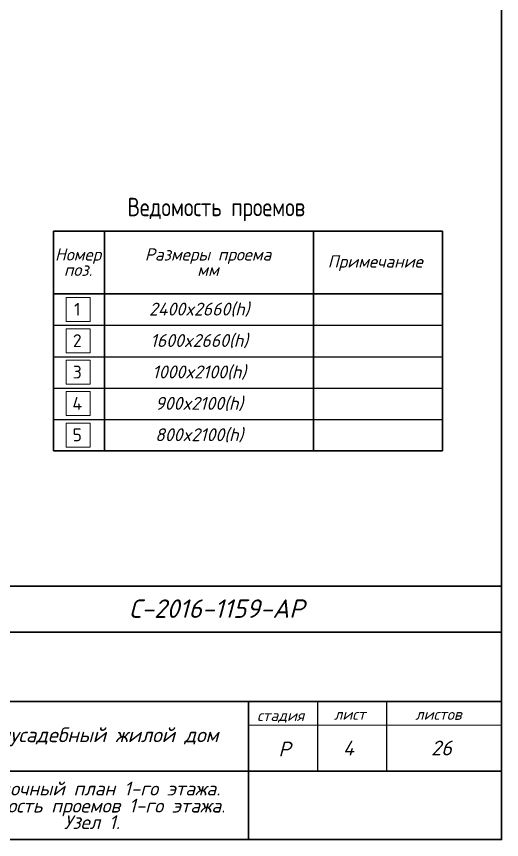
# Model space of a CAD drawing. Extents: x -12289450 to -10763036, y -7834513 to -6150123.
# Drawn here: x -11212297 to -11204394, y -7694161 to -7680755 of the extents above; entities that cross this region are included whole.
import ezdxf

# ---------------------------------------------------------------- set-up
doc = ezdxf.new("R2010")
doc.units = 0
doc.header["$LTSCALE"] = 25
for name, color, linetype in [('Annotation - Text', 7, 'Continuous'), ('ArchiCAD', 7, 'Continuous'), ('kassa', 7, 'Continuous'), ('Новое', 51, 'Continuous')]:
    doc.layers.add(name, color=color, linetype=linetype)
doc.styles.add('gismo', font='isocpeui.ttf')
doc.styles.add('GOST 2.304', font='cs_gost2304.shx')
doc.styles.get("Standard").update_dxf_attribs({"font": 'arial.ttf'})

msp = doc.modelspace()

# ---------------------------------------------------------------- linework, layer by layer
at = {"layer": 'Annotation - Text', "color": 0, "lineweight": 20}
for points in [[(-11211489.6, -7685330.5), (-11211098, -7685330.5), (-11211098, -7685722.1), (-11211489.6, -7685722.1), (-11211489.6, -7685330.5)], [(-11211489.6, -7685842.1), (-11211098, -7685842.1), (-11211098, -7686233.7), (-11211489.6, -7686233.7), (-11211489.6, -7685842.1)], [(-11211489.6, -7686353.7), (-11211098, -7686353.7), (-11211098, -7686745.3), (-11211489.6, -7686745.3), (-11211489.6, -7686353.7)], [(-11211489.6, -7686865.3), (-11211098, -7686865.3), (-11211098, -7687256.8), (-11211489.6, -7687256.8), (-11211489.6, -7686865.3)], [(-11211489.6, -7687376.8), (-11211098, -7687376.8), (-11211098, -7687768.4), (-11211489.6, -7687768.4), (-11211489.6, -7687376.8)]]:
    msp.add_lwpolyline(points, close=True, dxfattribs=at)
at = {"layer": 'ArchiCAD', "color": 7, "linetype": 'Continuous', "lineweight": 35}
for p, q in [((-11211690.7, -7684249.7), (-11205358.2, -7684249.7)), ((-11211690.7, -7684249.7), (-11211690.7, -7687830.8)), ((-11210863.7, -7684249.7), (-11210863.7, -7687830.8)), ((-11207455.9, -7684249.7), (-11207455.9, -7687830.8)), ((-11205358.2, -7684249.7), (-11205358.2, -7687830.8)), ((-11211690.7, -7685272.9), (-11205358.2, -7685272.9)), ((-11211690.7, -7687830.8), (-11205358.2, -7687830.8)), ((-11218268.5, -7690036), (-11204393.7, -7690036)), ((-11218268.5, -7690036), (-11204393.7, -7690036)), ((-11213393.6, -7690786), (-11204393.7, -7690786)), ((-11218268.5, -7691911), (-11204393.7, -7691911)), ((-11208518.7, -7691911), (-11208518.7, -7694160.9)), ((-11213393.6, -7693047.8), (-11204393.7, -7693047.8))]:
    msp.add_line(p, q, dxfattribs=at)
at = {"layer": 'ArchiCAD', "color": 7, "linetype": 'Continuous', "lineweight": 25}
for p, q in [((-11211690.7, -7685784.5), (-11205358.2, -7685784.5)), ((-11211690.7, -7686296.1), (-11205358.2, -7686296.1)), ((-11211690.7, -7686807.6), (-11205358.2, -7686807.6)), ((-11211690.7, -7686807.6), (-11205358.2, -7686807.6)), ((-11211690.7, -7686807.6), (-11205358.2, -7686807.6)), ((-11211690.7, -7687319.2), (-11205358.2, -7687319.2)), ((-11211690.7, -7687830.8), (-11205358.2, -7687830.8)), ((-11211690.7, -7687830.8), (-11205358.2, -7687830.8)), ((-11211690.7, -7687830.8), (-11205358.2, -7687830.8))]:
    msp.add_line(p, q, dxfattribs=at)
at = {"layer": 'ArchiCAD', "color": 7, "linetype": 'Continuous', "lineweight": 35}
for points in [[(-11234018.6, -7672636.3), (-11204393.7, -7672636.3), (-11204393.7, -7694161.2), (-11234018.6, -7694161.2)], [(-11234018.6, -7672636.3), (-11204393.7, -7672636.3), (-11204393.7, -7694161.2), (-11234018.6, -7694161.2)], [(-11204393.7, -7694160.9), (-11218268.5, -7694160.9), (-11218268.5, -7690036), (-11204393.7, -7690036), (-11204393.7, -7694160.9)]]:
    msp.add_lwpolyline(points, close=True, dxfattribs=at)
at = {"layer": 'kassa', "lineweight": 15}
msp.add_line((-11208518.7, -7692297.9), (-11204393.7, -7692297.9), dxfattribs=at)
at = {"layer": 'Новое', "color": 7, "linetype": 'Continuous'}
for p, q in [((-11207393.7, -7691911), (-11207393.7, -7693047.8)), ((-11206268.7, -7691911), (-11206268.7, -7693047.8))]:
    msp.add_line(p, q, dxfattribs=at)

# ---------------------------------------------------------------- texts
at = {"layer": 'Annotation - Text', "color": 0, "lineweight": 25, "style": 'gismo'}
for s, height, p in [('С-2016-1159-АР', 300.621, (-11210462.1, -7690550.6)), ('лист', 180.37, (-11207125.6, -7692211.7)), ('листов', 180.37, (-11205801.2, -7692211.7)), ('стадия', 180.37, (-11208376.4, -7692230)), ('Приусадебный жилой дом', 240.497, (-11212999.8, -7692575.3)), ('Р', 240.5, (-11208029.3, -7692807.1)), ('4', 240.5, (-11206978.2, -7692790.5)), ('26', 240.5, (-11205541.3, -7692790.5)), ('Кладочный план 1-го этажа.', 225, (-11213081.4, -7693443.5)), ('Ведомость проемов 1-го этажа.', 225, (-11213301.9, -7693721.5)), ('Узел 1.', 225, (-11211522.7, -7693990.4))]:
    msp.add_text(s, height=height, dxfattribs=at).set_placement(p)
at = {"layer": 'Annotation - Text', "color": 0, "lineweight": 25, "insert": (-11210487.5, -7683708.9), "char_height": 300, "width": 19612.659, "attachment_point": 1, "style": 'GOST 2.304'}
msp.add_mtext('Ведомость проемов ', dxfattribs=at)
at = {"layer": 'Annotation - Text', "color": 0, "lineweight": 25, "char_height": 208.845, "attachment_point": 2, "style": 'gismo'}
for s, insert in [('{\\fISOCPEUR|b0|i0|c0|p34;1}', (-11211306, -7685419.2)), ('{\\fISOCPEUR|b0|i0|c204|p34;2}', (-11211306, -7685930.8)), ('{\\fISOCPEUR|b0|i0|c204|p34;3}', (-11211306, -7686442.4)), ('{\\fISOCPEUR|b0|i0|c204|p34;4}', (-11211306, -7686954)), ('{\\fISOCPEUR|b0|i0|c204|p34;5}', (-11211306, -7687465.6))]:
    msp.add_mtext(s, dxfattribs=dict(at, insert=insert))
at = {"layer": 'ArchiCAD', "color": 7, "linetype": 'Continuous', "lineweight": 25, "attachment_point": 2}
for s, insert, char_height in [('{\\fISOCPEUR|b1|i1|c204|p34;Номер}', (-11211293.9, -7684531.1), 200), ('{\\fISOCPEUR|b1|i1|c204|p34;Размеры проема}', (-11209175.7, -7684531.1), 200), ('{\\fISOCPEUR|b0|i1|c204|p34;Примечание}', (-11206452.4, -7684645.8), 200), ('{\\fISOCPEUR|b1|i1|c204|p34;поз.}', (-11211293.9, -7684781), 200), ('{\\fISOCPEUR|b1|i1|c204|p34;мм}', (-11209175.7, -7684781), 200), ('{\\fISOCPEUR|b1|i1|c0|p34;2400x2660(h)}', (-11209319.6, -7685416.4), 210), ('{\\fISOCPEUR|b1|i1|c0|p34;1600x2660(h)}', (-11209319.6, -7685928), 210), ('{\\fISOCPEUR|b1|i1|c0|p34;1000x2100(h)}', (-11209319.6, -7686439.6), 210), ('{\\fISOCPEUR|b1|i1|c0|p34;900x2100(h)}', (-11209319.6, -7686951.2), 210), ('{\\fISOCPEUR|b1|i1|c0|p34;800x2\\fISOCPEUR|b1|i1|c204|p34;10\\fISOCPEUR|b1|i1|c0|p34;0(h)}', (-11209319.6, -7687462.7), 210)]:
    msp.add_mtext(s, dxfattribs=dict(at, insert=insert, char_height=char_height))

doc.saveas('drawing.dxf')
